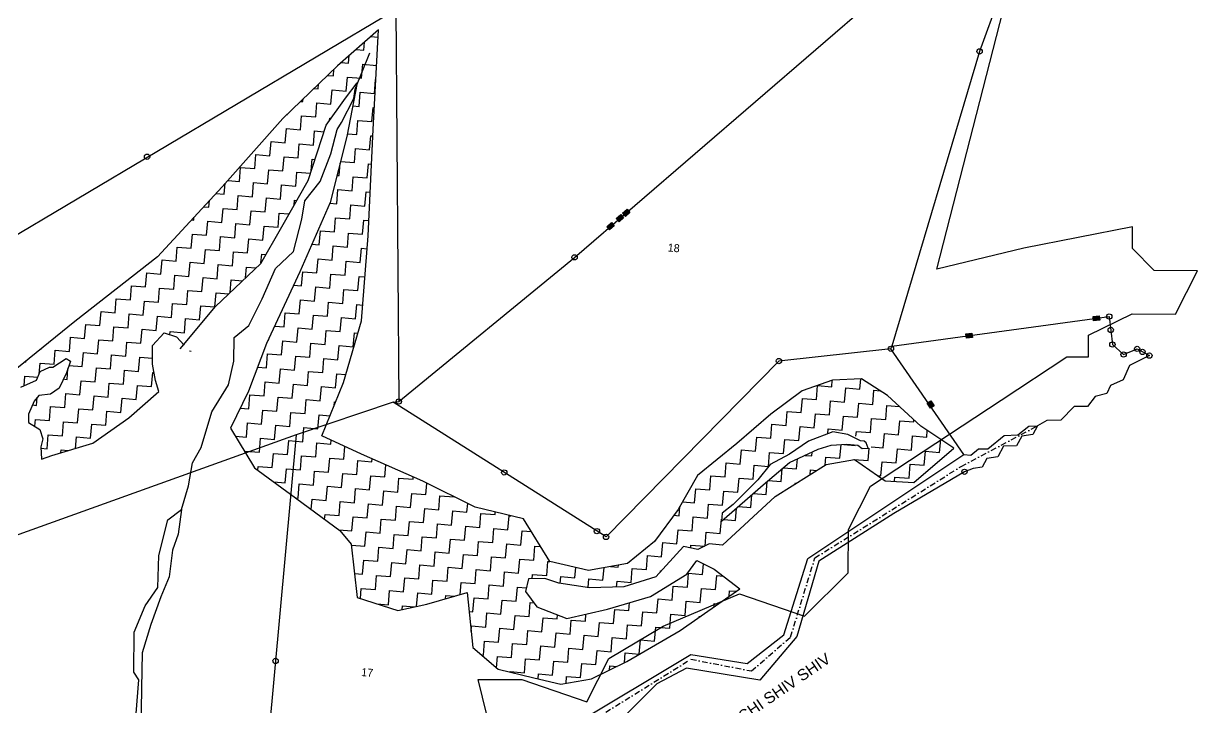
# Model space of a CAD drawing. Header units: metres. Extents: x 315709 to 318108, y 1893429 to 1895898.
# Drawn here: x 317063 to 318108, y 1894828 to 1895437 of the extents above; entities that cross this region are included whole.
import ezdxf

# ---------------------------------------------------------------- set-up
doc = ezdxf.new("R2010")
doc.units = ezdxf.units.M
doc.header["$MEASUREMENT"] = 0
doc.linetypes.add('DASHDOT', pattern=[1, 0.5, -0.25, 0, -0.25])
for name, color, linetype in [('LINE_WATER', 4, 'Continuous'), ('POLY_HATCH', 12, 'Continuous'), ('POLY_PARCEL', 6, 'Continuous'), ('POLY_WATER', 4, 'Continuous'), ('TEXT_MAPOUT', 7, 'Continuous'), ('TEXT_PARCEL', 7, 'Continuous'), ('V_BOUND_LINE', 7, 'Continuous'), ('V_BOUND_STREAM_LINE', 7, 'DASHDOT'), ('VILLAGE BOUNDRY', 5, 'Continuous')]:
    doc.layers.add(name, color=color, linetype=linetype)
doc.styles.get("Standard").update_dxf_attribs({"font": 'arial.ttf'})
doc.styles.add('TEXT_MAP', font='')
doc.styles.get('TEXT_MAP').set_extended_font_data('Kruti Dev 050')

msp = doc.modelspace()

# ---------------------------------------------------------------- hatches: boundary and pattern name
for points in [[(317591, 1895263.7), (317593.5, 1895260.8), (317597.6, 1895264.4), (317595.1, 1895267.3)], [(317603.2, 1895269.2), (317600.7, 1895272.1), (317596.6, 1895268.5), (317599.1, 1895265.6)], [(317589.2, 1895257.2), (317586.8, 1895260.1), (317582.6, 1895256.5), (317585.1, 1895253.6)], [(318015.4, 1895176.4), (318015.9, 1895172.7), (318021.3, 1895173.4), (318020.8, 1895177.2)], [(317908.1, 1895157.9), (317907.6, 1895161.7), (317902.2, 1895161), (317902.6, 1895157.2)], [(317870.8, 1895094.8), (317874, 1895096.9), (317870.9, 1895101.5), (317867.8, 1895099.4)]]:
    msp.add_hatch(color=256).paths.add_polyline_path(points)

# ---------------------------------------------------------------- linework, layer by layer
for p, q in [((317591, 1895263.7), (317595.1, 1895267.3)), ((317593.5, 1895260.8), (317591, 1895263.7)), ((317597.6, 1895264.4), (317593.5, 1895260.8)), ((317595.1, 1895267.3), (317597.6, 1895264.4)), ((317596.6, 1895268.5), (317600.7, 1895272.1)), ((317599.1, 1895265.6), (317596.6, 1895268.5)), ((317603.2, 1895269.2), (317599.1, 1895265.6)), ((317600.7, 1895272.1), (317603.2, 1895269.2)), ((317582.6, 1895256.5), (317586.8, 1895260.1)), ((317585.1, 1895253.6), (317582.6, 1895256.5)), ((317589.2, 1895257.2), (317585.1, 1895253.6)), ((317586.8, 1895260.1), (317589.2, 1895257.2)), ((318015.4, 1895176.4), (318020.8, 1895177.2)), ((318015.9, 1895172.7), (318015.4, 1895176.4)), ((318021.3, 1895173.4), (318015.9, 1895172.7)), ((318020.8, 1895177.2), (318021.3, 1895173.4)), ((317902.2, 1895161), (317907.6, 1895161.7)), ((317902.6, 1895157.2), (317902.2, 1895161)), ((317907.6, 1895161.7), (317908.1, 1895157.9)), ((317908.1, 1895157.9), (317902.6, 1895157.2)), ((317867.8, 1895099.4), (317870.9, 1895101.5)), ((317870.8, 1895094.8), (317867.8, 1895099.4)), ((317874, 1895096.9), (317870.8, 1895094.8)), ((317870.9, 1895101.5), (317874, 1895096.9))]:
    msp.add_line(p, q)
for centre in [(317914.4, 1895412.5), (317173.4, 1895318.8), (317553.9, 1895229.2), (318029.8, 1895176.5), (318031.1, 1895164.6), (317835.5, 1895147.8), (318032.6, 1895151.6), (318054.6, 1895147.7), (317735.8, 1895136.9), (318042.6, 1895142.7), (318059.4, 1895145), (318065.5, 1895141.7), (317397.5, 1895100.9), (317491.3, 1895037.7), (317901, 1895038.3), (317573.8, 1894985.4), (317581.9, 1894980.3), (317287.8, 1894869.9)]:
    msp.add_circle(centre, 2.36)
at = {"layer": 'LINE_WATER'}
for p, q in [((317358.6, 1895378.8), (317371.8, 1895411.3)), ((317357.3, 1895370.7), (317358.6, 1895378.8)), ((317346.5, 1895349.3), (317357.3, 1895370.7)), ((317342.6, 1895343.1), (317346.5, 1895349.3)), ((317337.1, 1895321.2), (317342.6, 1895343.1)), ((317327.5, 1895296.7), (317337.1, 1895321.2)), ((317313.8, 1895279.4), (317327.5, 1895296.7)), ((317311.1, 1895263.2), (317313.8, 1895279.4)), ((317303.8, 1895234.4), (317311.1, 1895263.2)), ((317287.7, 1895219.3), (317303.8, 1895234.4)), ((317275.8, 1895192.4), (317287.7, 1895219.3)), ((317264.1, 1895168.6), (317275.8, 1895192.4)), ((317251, 1895157.8), (317264.1, 1895168.6)), ((317250.5, 1895136.9), (317251, 1895157.8)), ((317245.9, 1895115.7), (317250.5, 1895136.9)), ((317231.1, 1895091.7), (317245.9, 1895115.7)), ((317221.6, 1895059.9), (317231.1, 1895091.7)), ((317213.7, 1895046.4), (317221.6, 1895059.9)), ((317210.2, 1895025.9), (317213.7, 1895046.4)), ((317204, 1895004.8), (317210.2, 1895025.9)), ((317192, 1894995.4), (317204, 1895004.8)), ((317204, 1895004.8), (317201.1, 1894982.7)), ((317183.9, 1894963.8), (317192, 1894995.4)), ((317201.1, 1894982.7), (317195.9, 1894968.5)), ((317183.1, 1894935.2), (317183.9, 1894963.8)), ((317195.9, 1894968.5), (317193.1, 1894944.8)), ((317193.1, 1894944.8), (317185.8, 1894926.9)), ((317193.1, 1894944.8), (317193.1, 1894944.8)), ((317171.8, 1894919), (317183.1, 1894935.2)), ((317161.8, 1894895.6), (317171.8, 1894919)), ((317185.8, 1894926.9), (317176.7, 1894902.4)), ((317176.7, 1894902.4), (317169.1, 1894877.2)), ((317161.7, 1894859.9), (317161.8, 1894895.6)), ((317169.1, 1894877.2), (317168.3, 1894845.8)), ((317166, 1894853), (317161.7, 1894859.9)), ((317163.8, 1894823.2), (317166, 1894853)), ((317168.3, 1894845.8), (317168, 1894807.5))]:
    msp.add_line(p, q, dxfattribs=at)
at = {"layer": 'POLY_HATCH'}
for p, q in [((317379.4, 1895431.7), (317342.8, 1895399.8)), ((317374.6, 1895343.1), (317379.4, 1895431.7)), ((317342.8, 1895399.8), (317294.3, 1895352.8)), ((317350, 1895370.9), (317360.3, 1895384.6)), ((317360.3, 1895384.6), (317351.3, 1895336.8)), ((317332.7, 1895346.9), (317350, 1895370.9)), ((317294.3, 1895352.8), (317240.1, 1895291.9)), ((317316.7, 1895297.7), (317332.7, 1895346.9)), ((317351.3, 1895336.8), (317336.5, 1895278)), ((317370.2, 1895248.4), (317374.6, 1895343.1)), ((317293.3, 1895256.5), (317316.7, 1895297.7)), ((317240.1, 1895291.9), (317182.7, 1895229.8)), ((317336.5, 1895278), (317309.3, 1895216.2)), ((317274.6, 1895223.8), (317293.3, 1895256.5)), ((317364.2, 1895172.8), (317370.2, 1895248.4)), ((317182.7, 1895229.8), (317109, 1895172)), ((317234.4, 1895185.5), (317274.6, 1895223.8)), ((317309.3, 1895216.2), (317279.8, 1895152.5)), ((317203, 1895147.7), (317234.4, 1895185.5)), ((317109, 1895172), (317037.5, 1895114.1)), ((317348.3, 1895117.7), (317364.2, 1895172.8)), ((317178.2, 1895150.7), (317188.5, 1895161.9)), ((317188.5, 1895161.9), (317199.6, 1895158.3)), ((317178.1, 1895134), (317178.2, 1895150.7)), ((317199.6, 1895158.3), (317206.4, 1895151)), ((317279.8, 1895152.5), (317263.7, 1895110.1)), ((317089.4, 1895131.3), (317101.4, 1895139)), ((317101.4, 1895139), (317105.2, 1895136.7)), ((317211.3, 1895145.9), (317212.6, 1895145.8)), ((317078.3, 1895127.6), (317086.7, 1895131.5)), ((317086.7, 1895131.5), (317089.4, 1895131.3)), ((317105.2, 1895136.7), (317101.7, 1895126.3)), ((317180.9, 1895119.7), (317178.1, 1895134)), ((317061.1, 1895113.6), (317075, 1895119.8)), ((317075, 1895119.8), (317078.3, 1895127.6)), ((317101.7, 1895126.3), (317095.2, 1895112.7)), ((317184, 1895109.8), (317180.9, 1895119.7)), ((317328.9, 1895070.3), (317348.3, 1895117.7)), ((317783.5, 1895119.9), (317756.5, 1895110.3)), ((317809.4, 1895121.1), (317783.5, 1895119.9)), ((317832.5, 1895106.2), (317809.4, 1895121.1)), ((317087.4, 1895107.4), (317077.2, 1895106.2)), ((317095.2, 1895112.7), (317087.4, 1895107.4)), ((317157.2, 1895086.4), (317183.9, 1895109.7)), ((317183.9, 1895109.7), (317184, 1895109.8)), ((317263.7, 1895110.1), (317247.7, 1895077.2)), ((317756.5, 1895110.3), (317728.5, 1895089.6)), ((317072.8, 1895101.2), (317067.8, 1895089.6)), ((317077.2, 1895106.2), (317072.8, 1895101.2)), ((317862, 1895078.9), (317832.5, 1895106.2)), ((317067.8, 1895089.6), (317067.8, 1895082.2)), ((317125, 1895063.7), (317157.2, 1895086.4)), ((317728.5, 1895089.6), (317698.3, 1895063.6)), ((317067.8, 1895082.2), (317078, 1895076)), ((317078, 1895076), (317080.7, 1895067.7)), ((317247.7, 1895077.2), (317268.9, 1895041.8)), ((317891.6, 1895059.3), (317862, 1895078.9)), ((317080.7, 1895067.7), (317078.8, 1895060.5)), ((317364.2, 1895054), (317328.9, 1895070.3)), ((317762.1, 1895065.7), (317745.2, 1895053.9)), ((317783.9, 1895073.8), (317762.1, 1895065.7)), ((317797, 1895071.4), (317783.9, 1895073.8)), ((317808.4, 1895065.8), (317797, 1895071.4)), ((317811.7, 1895065.5), (317808.4, 1895065.8)), ((317813.5, 1895064), (317811.7, 1895065.5)), ((317078.8, 1895060.5), (317079.4, 1895049.4)), ((317088.5, 1895052.8), (317125, 1895063.7)), ((317698.3, 1895063.6), (317663.4, 1895034.9)), ((317745.3, 1895046.6), (317770.7, 1895058.3)), ((317770.7, 1895058.3), (317782.3, 1895062)), ((317782.3, 1895062), (317796.2, 1895062.8)), ((317796.2, 1895062.8), (317806.1, 1895062)), ((317806.1, 1895062), (317809.8, 1895059)), ((317809.8, 1895059), (317815.1, 1895059.3)), ((317815.1, 1895059.3), (317813.5, 1895064)), ((317856, 1895028.9), (317891.6, 1895059.3)), ((317079.4, 1895049.4), (317088.5, 1895052.8)), ((317418.8, 1895029.8), (317364.2, 1895054)), ((317727.9, 1895044.7), (317716.9, 1895031.1)), ((317721.8, 1895026.7), (317745.3, 1895046.6)), ((317745.2, 1895053.9), (317727.9, 1895044.7)), ((317732.4, 1895016.4), (317777.9, 1895044.8)), ((317777.9, 1895044.8), (317803, 1895049.1)), ((317803, 1895049.1), (317830.3, 1895030.2)), ((317268.9, 1895041.8), (317301.2, 1895018.4)), ((317663.4, 1895034.9), (317646.2, 1895004.8)), ((317465.4, 1895006.9), (317418.8, 1895029.8)), ((317684.7, 1894994.2), (317721.8, 1895026.7)), ((317716.9, 1895031.1), (317705.3, 1895019.5)), ((317830.3, 1895030.2), (317856, 1895028.9)), ((317301.2, 1895018.4), (317345, 1894986)), ((317685.6, 1894973.1), (317732.4, 1895016.4)), ((317705.3, 1895019.5), (317695.2, 1895009.1)), ((317508.5, 1894996.3), (317465.4, 1895006.9)), ((317646.2, 1895004.8), (317625, 1894976.2)), ((317695.2, 1895009.1), (317685.3, 1895001.4)), ((317531.9, 1894958.3), (317508.5, 1894996.3)), ((317685.3, 1895001.4), (317684.7, 1894994.2)), ((317345, 1894986), (317355.2, 1894973.9)), ((317355.2, 1894973.9), (317360.4, 1894926.3)), ((317625, 1894976.2), (317600.9, 1894956.7)), ((317650.9, 1894971.7), (317626.1, 1894944.7)), ((317663.6, 1894969), (317650.9, 1894971.7)), ((317673.8, 1894974.1), (317663.6, 1894969)), ((317685.6, 1894973.1), (317673.8, 1894974.1)), ((317566.4, 1894950.3), (317531.9, 1894958.3)), ((317600.9, 1894956.7), (317566.4, 1894950.3)), ((317653.7, 1894947.2), (317662.8, 1894959.4)), ((317662.8, 1894959.4), (317678.3, 1894951.6)), ((317678.3, 1894951.6), (317701, 1894934.2)), ((317512.8, 1894942.9), (317510.3, 1894931.8)), ((317527.4, 1894943.3), (317512.8, 1894942.9)), ((317539.9, 1894939), (317527.4, 1894943.3)), ((317626.1, 1894944.7), (317597.8, 1894935.8)), ((317621.4, 1894927.3), (317653.7, 1894947.2)), ((317422.4, 1894920.5), (317458.3, 1894930.7)), ((317458.3, 1894930.7), (317463.4, 1894881.8)), ((317510.3, 1894931.8), (317520.4, 1894918)), ((317567.1, 1894935.1), (317539.9, 1894939)), ((317597.8, 1894935.8), (317567.1, 1894935.1)), ((317648, 1894896.9), (317701, 1894934.2)), ((317360.4, 1894926.3), (317396.5, 1894914.8)), ((317396.5, 1894914.8), (317422.4, 1894920.5)), ((317583.3, 1894916), (317621.4, 1894927.3)), ((317520.4, 1894918), (317547, 1894907.7)), ((317547, 1894907.7), (317583.3, 1894916)), ((317600.5, 1894869.3), (317648, 1894896.9)), ((317463.4, 1894881.8), (317485.9, 1894862.6)), ((317569, 1894854), (317600.5, 1894869.3)), ((317485.9, 1894862.6), (317517.5, 1894854.9)), ((317517.5, 1894854.9), (317541.8, 1894849.1)), ((317541.8, 1894849.1), (317569, 1894854))]:
    msp.add_line(p, q, dxfattribs=at)
at = {"layer": 'POLY_HATCH', "linetype": 'Continuous'}
for p, q in [((317366.3, 1895413.7), (317366.9, 1895420.8)), ((317372.6, 1895425.8), (317379, 1895425.2)), ((317359.4, 1895414.3), (317366.3, 1895413.7)), ((317346.2, 1895402.7), (317352.7, 1895402.2)), ((317352.7, 1895402.2), (317353.3, 1895408.9)), ((317364.2, 1895388.6), (317365.3, 1895401.2)), ((317365.3, 1895401.2), (317377.7, 1895400.1)), ((317333.9, 1895391.2), (317339.2, 1895390.7)), ((317339.2, 1895390.7), (317339.7, 1895396.7)), ((317350.7, 1895377.2), (317351.7, 1895389.7)), ((317351.7, 1895389.7), (317364.2, 1895388.6)), ((317321.9, 1895379.6), (317325.6, 1895379.2)), ((317325.6, 1895379.2), (317326, 1895383.5)), ((317375.7, 1895375.1), (317376.8, 1895387.6)), ((317376.8, 1895387.6), (317377, 1895387.6)), ((317312, 1895367.8), (317312.2, 1895370.2)), ((317337.1, 1895365.7), (317338.1, 1895378.2)), ((317338.1, 1895378.2), (317350.7, 1895377.2)), ((317362.1, 1895363.6), (317363.2, 1895376.1)), ((317363.2, 1895376.1), (317375.7, 1895375.1)), ((317309.9, 1895367.9), (317312, 1895367.8)), ((317323.5, 1895354.2), (317324.6, 1895366.7)), ((317324.6, 1895366.7), (317337.1, 1895365.7)), ((317356.4, 1895364.1), (317362.1, 1895363.6)), ((317373.6, 1895350), (317374.7, 1895362.5)), ((317374.7, 1895362.5), (317375.7, 1895362.4)), ((317297.9, 1895356.3), (317298.5, 1895356.3)), ((317298.5, 1895356.3), (317298.5, 1895356.9)), ((317309.9, 1895342.7), (317311, 1895355.2)), ((317311, 1895355.2), (317323.5, 1895354.2)), ((317335.9, 1895351.2), (317336, 1895353.1)), ((317336, 1895353.1), (317337.2, 1895353)), ((317360, 1895338.5), (317361.1, 1895351.1)), ((317361.1, 1895351.1), (317373.6, 1895350)), ((317296.4, 1895331.2), (317297.4, 1895343.8)), ((317297.4, 1895343.8), (317309.9, 1895342.7)), ((317321.4, 1895329.1), (317322.5, 1895341.7)), ((317322.5, 1895341.7), (317330.8, 1895341)), ((317351.7, 1895339.2), (317360, 1895338.5)), ((317371.5, 1895325), (317372.6, 1895337.5)), ((317372.6, 1895337.5), (317374.4, 1895337.3)), ((317282.8, 1895319.7), (317283.8, 1895332.3)), ((317283.8, 1895332.3), (317296.4, 1895331.2)), ((317307.8, 1895317.7), (317308.9, 1895330.2)), ((317308.9, 1895330.2), (317321.4, 1895329.1)), ((317269.2, 1895308.3), (317270.3, 1895320.8)), ((317270.3, 1895320.8), (317282.8, 1895319.7)), ((317294.3, 1895306.2), (317295.3, 1895318.7)), ((317295.3, 1895318.7), (317307.8, 1895317.7)), ((317319.5, 1895306.1), (317320.4, 1895316.6)), ((317320.4, 1895316.6), (317322.8, 1895316.4)), ((317358, 1895313.5), (317359, 1895326)), ((317359, 1895326), (317371.5, 1895325)), ((317255.6, 1895296.8), (317256.7, 1895309.3)), ((317256.7, 1895309.3), (317269.2, 1895308.3)), ((317280.7, 1895294.7), (317281.7, 1895307.2)), ((317281.7, 1895307.2), (317294.3, 1895306.2)), ((317344.4, 1895302), (317345.3, 1895313.1)), ((317345.7, 1895314.5), (317358, 1895313.5)), ((317369.4, 1895299.9), (317370.5, 1895312.4)), ((317370.5, 1895312.4), (317373.2, 1895312.2)), ((317242.1, 1895285.3), (317242.9, 1895295.1)), ((317245.2, 1895297.7), (317255.6, 1895296.8)), ((317267.1, 1895283.2), (317268.2, 1895295.7)), ((317268.2, 1895295.7), (317280.7, 1895294.7)), ((317305.8, 1895292.6), (317306.8, 1895305.1)), ((317306.8, 1895305.1), (317318.8, 1895304.1)), ((317342.6, 1895302.1), (317344.4, 1895302)), ((317355.9, 1895288.4), (317356.9, 1895300.9)), ((317356.9, 1895300.9), (317369.4, 1895299.9)), ((317234.6, 1895285.9), (317242.1, 1895285.3)), ((317292.2, 1895281.1), (317293.2, 1895293.7)), ((317293.2, 1895293.7), (317305.8, 1895292.6)), ((317342.3, 1895276.9), (317343.3, 1895289.5)), ((317343.3, 1895289.5), (317355.9, 1895288.4)), ((317367.3, 1895274.8), (317368.4, 1895287.4)), ((317368.4, 1895287.4), (317372, 1895287.1)), ((317223.8, 1895274.2), (317228.5, 1895273.8)), ((317228.5, 1895273.8), (317229, 1895279.9)), ((317253.6, 1895271.7), (317254.6, 1895284.3)), ((317254.6, 1895284.3), (317267.1, 1895283.2)), ((317278.6, 1895269.6), (317279.7, 1895282.2)), ((317279.7, 1895282.2), (317292.2, 1895281.1)), ((317304.4, 1895276), (317304.7, 1895280.1)), ((317304.7, 1895280.1), (317306.6, 1895279.9)), ((317336.2, 1895277.4), (317342.3, 1895276.9)), ((317353.8, 1895263.4), (317354.8, 1895275.9)), ((317354.8, 1895275.9), (317367.3, 1895274.8)), ((317214.9, 1895262.3), (317215.1, 1895264.9)), ((317240, 1895260.3), (317241, 1895272.8)), ((317241, 1895272.8), (317253.6, 1895271.7)), ((317265, 1895258.2), (317266.1, 1895270.7)), ((317266.1, 1895270.7), (317278.6, 1895269.6)), ((317290.1, 1895256.1), (317291.1, 1895268.6)), ((317291.1, 1895268.6), (317299.7, 1895267.9)), ((317340.2, 1895251.9), (317341.2, 1895264.4)), ((317341.2, 1895264.4), (317353.8, 1895263.4)), ((317212.9, 1895262.5), (317214.9, 1895262.3)), ((317226.4, 1895248.8), (317227.5, 1895261.3)), ((317227.5, 1895261.3), (317240, 1895260.3)), ((317251.5, 1895246.7), (317252.5, 1895259.2)), ((317252.5, 1895259.2), (317265, 1895258.2)), ((317276.5, 1895244.6), (317277.6, 1895257.1)), ((317277.6, 1895257.1), (317290.1, 1895256.1)), ((317365.2, 1895249.8), (317366.3, 1895262.3)), ((317366.3, 1895262.3), (317370.8, 1895261.9)), ((317212.8, 1895237.3), (317213.9, 1895249.8)), ((317213.9, 1895249.8), (317226.4, 1895248.8)), ((317237.9, 1895235.2), (317238.9, 1895247.7)), ((317238.9, 1895247.7), (317251.5, 1895246.7)), ((317262.9, 1895233.1), (317264, 1895245.6)), ((317264, 1895245.6), (317276.5, 1895244.6)), ((317326.6, 1895240.4), (317327.7, 1895252.9)), ((317327.7, 1895252.9), (317340.2, 1895251.9)), ((317351.7, 1895238.3), (317352.7, 1895250.8)), ((317352.7, 1895250.8), (317365.2, 1895249.8)), ((317199.3, 1895225.8), (317200.3, 1895238.3)), ((317200.3, 1895238.3), (317212.8, 1895237.3)), ((317224.3, 1895223.7), (317225.4, 1895236.3)), ((317225.4, 1895236.3), (317237.9, 1895235.2)), ((317249.4, 1895221.6), (317250.4, 1895234.2)), ((317250.4, 1895234.2), (317262.9, 1895233.1)), ((317320.2, 1895240.9), (317326.6, 1895240.4)), ((317338.1, 1895226.8), (317339.1, 1895239.4)), ((317339.1, 1895239.4), (317351.7, 1895238.3)), ((317363.2, 1895224.7), (317364.2, 1895237.3)), ((317364.2, 1895237.3), (317369.3, 1895236.8)), ((317185.7, 1895214.3), (317186.7, 1895226.9)), ((317186.7, 1895226.9), (317199.3, 1895225.8)), ((317210.7, 1895212.2), (317211.8, 1895224.8)), ((317211.8, 1895224.8), (317224.3, 1895223.7)), ((317235.8, 1895210.2), (317236.8, 1895222.7)), ((317236.8, 1895222.7), (317249.4, 1895221.6)), ((317274.8, 1895224.3), (317275.5, 1895232.1)), ((317275.5, 1895232.1), (317279.1, 1895231.8)), ((317324.5, 1895215.4), (317325.6, 1895227.9)), ((317325.6, 1895227.9), (317338.1, 1895226.8)), ((317349.6, 1895213.3), (317350.6, 1895225.8)), ((317350.6, 1895225.8), (317363.2, 1895224.7)), ((317172.1, 1895202.9), (317173.2, 1895215.4)), ((317173.2, 1895215.4), (317185.7, 1895214.3)), ((317197.2, 1895200.8), (317198.2, 1895213.3)), ((317198.2, 1895213.3), (317210.7, 1895212.2)), ((317261.1, 1895211), (317261.9, 1895220.6)), ((317261.9, 1895220.6), (317270.4, 1895219.9)), ((317311, 1895203.9), (317312, 1895216.4)), ((317312, 1895216.4), (317324.5, 1895215.4)), ((317336, 1895201.8), (317337.1, 1895214.3)), ((317337.1, 1895214.3), (317349.6, 1895213.3)), ((317361.1, 1895199.7), (317362.1, 1895212.2)), ((317362.1, 1895212.2), (317367.3, 1895211.8)), ((317158.6, 1895191.4), (317159.6, 1895203.9)), ((317159.6, 1895203.9), (317172.1, 1895202.9)), ((317183.6, 1895189.3), (317184.6, 1895201.8)), ((317184.6, 1895201.8), (317197.2, 1895200.8)), ((317222.2, 1895198.7), (317223.3, 1895211.2)), ((317223.3, 1895211.2), (317235.8, 1895210.2)), ((317247.4, 1895197.9), (317248.3, 1895209.1)), ((317248.3, 1895209.1), (317258.3, 1895208.3)), ((317303.8, 1895204.5), (317311, 1895203.9)), ((317322.4, 1895190.3), (317323.5, 1895202.8)), ((317323.5, 1895202.8), (317336, 1895201.8)), ((317145, 1895179.9), (317146, 1895192.4)), ((317146, 1895192.4), (317158.6, 1895191.4)), ((317208.7, 1895187.2), (317209.7, 1895199.7)), ((317209.7, 1895199.7), (317222.2, 1895198.7)), ((317233.7, 1895185.1), (317234.8, 1895197.6)), ((317234.8, 1895197.6), (317246.1, 1895196.7)), ((317308.9, 1895178.8), (317309.9, 1895191.3)), ((317309.9, 1895191.3), (317322.4, 1895190.3)), ((317347.5, 1895188.2), (317348.5, 1895200.7)), ((317348.5, 1895200.7), (317361.1, 1895199.7)), ((317131.4, 1895168.4), (317132.5, 1895180.9)), ((317132.5, 1895180.9), (317145, 1895179.9)), ((317170, 1895177.8), (317171.1, 1895190.3)), ((317171.1, 1895190.3), (317183.6, 1895189.3)), ((317195.1, 1895175.7), (317196.1, 1895188.2)), ((317196.1, 1895188.2), (317208.7, 1895187.2)), ((317220.1, 1895173.6), (317221.2, 1895186.1)), ((317221.2, 1895186.1), (317233.7, 1895185.1)), ((317333.9, 1895176.7), (317335, 1895189.3)), ((317335, 1895189.3), (317347.5, 1895188.2)), ((317359, 1895174.6), (317360, 1895187.2)), ((317360, 1895187.2), (317365.3, 1895186.7)), ((317156.5, 1895166.3), (317157.5, 1895178.8)), ((317157.5, 1895178.8), (317170, 1895177.8)), ((317181.5, 1895164.2), (317182.6, 1895176.8)), ((317182.6, 1895176.8), (317195.1, 1895175.7)), ((317206.6, 1895162.1), (317207.6, 1895174.7)), ((317207.6, 1895174.7), (317220.1, 1895173.6)), ((317295.3, 1895167.3), (317296.3, 1895179.9)), ((317296.3, 1895179.9), (317308.9, 1895178.8)), ((317320.3, 1895165.2), (317321.4, 1895177.8)), ((317321.4, 1895177.8), (317333.9, 1895176.7)), ((317345.4, 1895163.2), (317346.4, 1895175.7)), ((317346.4, 1895175.7), (317359, 1895174.6)), ((317117.8, 1895156.9), (317118.9, 1895169.5)), ((317118.9, 1895169.5), (317131.4, 1895168.4)), ((317142.9, 1895154.8), (317143.9, 1895167.4)), ((317143.9, 1895167.4), (317156.5, 1895166.3)), ((317167.9, 1895152.8), (317169, 1895165.3)), ((317169, 1895165.3), (317181.5, 1895164.2)), ((317193.8, 1895160.2), (317194, 1895163.2)), ((317194, 1895163.2), (317206.6, 1895162.1)), ((317287, 1895168), (317295.3, 1895167.3)), ((317306.8, 1895153.8), (317307.8, 1895166.3)), ((317307.8, 1895166.3), (317320.3, 1895165.2)), ((317331.8, 1895151.7), (317332.9, 1895164.2)), ((317332.9, 1895164.2), (317345.4, 1895163.2)), ((317356.9, 1895149.6), (317357.9, 1895162.1)), ((317357.9, 1895162.1), (317361.1, 1895161.8)), ((317104.3, 1895145.5), (317105.3, 1895158)), ((317105.3, 1895158), (317117.8, 1895156.9)), ((317129.3, 1895143.4), (317130.4, 1895155.9)), ((317130.4, 1895155.9), (317142.9, 1895154.8)), ((317154.4, 1895141.3), (317155.4, 1895153.8)), ((317155.4, 1895153.8), (317167.9, 1895152.8)), ((317281.4, 1895155.9), (317281.7, 1895155.9)), ((317281.7, 1895155.9), (317281.8, 1895156.8)), ((317293.2, 1895142.3), (317294.2, 1895154.8)), ((317294.2, 1895154.8), (317306.8, 1895153.8)), ((317318.3, 1895140.2), (317319.3, 1895152.7)), ((317319.3, 1895152.7), (317331.8, 1895151.7)), ((317343.3, 1895138.1), (317344.4, 1895150.6)), ((317344.4, 1895150.6), (317356.9, 1895149.6)), ((317078.8, 1895147.6), (317079.2, 1895147.5)), ((317079.2, 1895147.5), (317079.2, 1895147.9)), ((317090.7, 1895134), (317091.7, 1895146.5)), ((317091.7, 1895146.5), (317104.3, 1895145.5)), ((317115.7, 1895131.9), (317116.8, 1895144.4)), ((317116.8, 1895144.4), (317129.3, 1895143.4)), ((317140.8, 1895129.8), (317141.8, 1895142.3)), ((317141.8, 1895142.3), (317154.4, 1895141.3)), ((317165.8, 1895127.7), (317166.9, 1895140.2)), ((317166.9, 1895140.2), (317178.1, 1895139.3)), ((317279.6, 1895130.8), (317280.7, 1895143.3)), ((317280.7, 1895143.3), (317293.2, 1895142.3)), ((317304.7, 1895128.7), (317305.7, 1895141.2)), ((317305.7, 1895141.2), (317318.3, 1895140.2)), ((317329.7, 1895126.6), (317330.8, 1895139.2)), ((317330.8, 1895139.2), (317343.3, 1895138.1)), ((317064.7, 1895136.1), (317065.6, 1895136.1)), ((317065.6, 1895136.1), (317065.7, 1895137)), ((317077.3, 1895125.3), (317078.2, 1895135)), ((317078.2, 1895135), (317090.7, 1895134)), ((317102.2, 1895120.4), (317103, 1895130)), ((317103.9, 1895132.9), (317115.7, 1895131.9)), ((317127.2, 1895118.3), (317128.3, 1895130.8)), ((317128.3, 1895130.8), (317140.8, 1895129.8)), ((317152.3, 1895116.2), (317153.3, 1895128.7)), ((317153.3, 1895128.7), (317165.8, 1895127.7)), ((317271.8, 1895131.5), (317279.6, 1895130.8)), ((317291.1, 1895117.2), (317292.2, 1895129.8)), ((317292.2, 1895129.8), (317304.7, 1895128.7)), ((317063.9, 1895114.8), (317064.6, 1895123.5)), ((317064.6, 1895123.5), (317076.2, 1895122.6)), ((317099.8, 1895120.6), (317102.2, 1895120.4)), ((317113.6, 1895106.8), (317114.7, 1895119.4)), ((317114.7, 1895119.4), (317127.2, 1895118.3)), ((317177.3, 1895114.1), (317178.4, 1895126.7)), ((317178.4, 1895126.7), (317178.8, 1895126.6)), ((317277.5, 1895105.8), (317278.6, 1895118.3)), ((317278.6, 1895118.3), (317291.1, 1895117.2)), ((317316.2, 1895115.1), (317317.2, 1895127.7)), ((317317.2, 1895127.7), (317329.7, 1895126.6)), ((317341.2, 1895113.1), (317342.3, 1895125.6)), ((317342.3, 1895125.6), (317350.4, 1895124.9)), ((317782.8, 1895114), (317783.3, 1895119.9)), ((317807.8, 1895111.9), (317808.6, 1895121.1)), ((317100.1, 1895095.4), (317101.1, 1895107.9)), ((317101.1, 1895107.9), (317113.6, 1895106.8)), ((317138.7, 1895104.7), (317139.7, 1895117.3)), ((317139.7, 1895117.3), (317152.3, 1895116.2)), ((317163.8, 1895102.6), (317164.8, 1895115.2)), ((317164.8, 1895115.2), (317177.3, 1895114.1)), ((317302.6, 1895103.7), (317303.6, 1895116.2)), ((317303.6, 1895116.2), (317316.2, 1895115.1)), ((317327.6, 1895101.6), (317328.7, 1895114.1)), ((317328.7, 1895114.1), (317341.2, 1895113.1)), ((317769.2, 1895102.5), (317770.2, 1895115.1)), ((317770.2, 1895115.1), (317782.8, 1895114)), ((317794.3, 1895100.4), (317795.3, 1895113)), ((317795.3, 1895113), (317807.8, 1895111.9)), ((317819.3, 1895098.3), (317820.4, 1895110.9)), ((317820.4, 1895110.9), (317826, 1895110.4)), ((317071.3, 1895097.8), (317075, 1895097.4)), ((317075, 1895097.4), (317075.6, 1895104.4)), ((317125.1, 1895093.3), (317126.2, 1895105.8)), ((317126.2, 1895105.8), (317138.7, 1895104.7)), ((317150.2, 1895091.2), (317151.2, 1895103.7)), ((317151.2, 1895103.7), (317163.8, 1895102.6)), ((317264, 1895094.3), (317265, 1895106.8)), ((317265, 1895106.8), (317277.5, 1895105.8)), ((317289, 1895092.2), (317290.1, 1895104.7)), ((317290.1, 1895104.7), (317302.6, 1895103.7)), ((317314.1, 1895090.1), (317315.1, 1895102.6)), ((317315.1, 1895102.6), (317327.6, 1895101.6)), ((317339.9, 1895097.1), (317340.2, 1895100.5)), ((317340.2, 1895100.5), (317341.2, 1895100.4)), ((317755.6, 1895091.1), (317756.7, 1895103.6)), ((317756.7, 1895103.6), (317769.2, 1895102.5)), ((317780.7, 1895089), (317781.7, 1895101.5)), ((317781.7, 1895101.5), (317794.3, 1895100.4)), ((317805.7, 1895086.9), (317806.8, 1895099.4)), ((317806.8, 1895099.4), (317819.3, 1895098.3)), ((317830.8, 1895084.8), (317831.8, 1895097.3)), ((317831.8, 1895097.3), (317843.1, 1895096.4)), ((317086.5, 1895083.9), (317087.5, 1895096.4)), ((317087.5, 1895096.4), (317100.1, 1895095.4)), ((317111.6, 1895081.8), (317112.6, 1895094.3)), ((317112.6, 1895094.3), (317125.1, 1895093.3)), ((317136.6, 1895079.7), (317137.7, 1895092.2)), ((317137.7, 1895092.2), (317150.2, 1895091.2)), ((317256.3, 1895094.9), (317264, 1895094.3)), ((317275.4, 1895080.7), (317276.5, 1895093.2)), ((317276.5, 1895093.2), (317289, 1895092.2)), ((317300.5, 1895078.6), (317301.5, 1895091.1)), ((317301.5, 1895091.1), (317314.1, 1895090.1)), ((317325.5, 1895076.5), (317326.6, 1895089)), ((317326.6, 1895089), (317336.3, 1895088.2)), ((317742.1, 1895079.6), (317743.1, 1895092.1)), ((317743.1, 1895092.1), (317755.6, 1895091.1)), ((317767.1, 1895077.5), (317768.2, 1895090)), ((317768.2, 1895090), (317780.7, 1895089)), ((317792.2, 1895075.4), (317793.2, 1895087.9)), ((317793.2, 1895087.9), (317805.7, 1895086.9)), ((317073.5, 1895078.8), (317074, 1895084.9)), ((317074, 1895084.9), (317086.5, 1895083.9)), ((317098, 1895070.3), (317099, 1895082.8)), ((317099, 1895082.8), (317111.6, 1895081.8)), ((317123, 1895068.2), (317124.1, 1895080.7)), ((317124.1, 1895080.7), (317136.6, 1895079.7)), ((317261.9, 1895069.2), (317262.9, 1895081.8)), ((317262.9, 1895081.8), (317275.4, 1895080.7)), ((317286.9, 1895067.1), (317288, 1895079.7)), ((317288, 1895079.7), (317300.5, 1895078.6)), ((317312, 1895065), (317313, 1895077.6)), ((317313, 1895077.6), (317325.5, 1895076.5)), ((317728.5, 1895068.1), (317729.5, 1895080.6)), ((317729.5, 1895080.6), (317742.1, 1895079.6)), ((317753.5, 1895066), (317754.6, 1895078.5)), ((317754.6, 1895078.5), (317767.1, 1895077.5)), ((317779.3, 1895072), (317779.6, 1895076.4)), ((317779.6, 1895076.4), (317792.2, 1895075.4)), ((317817.2, 1895073.3), (317818.3, 1895085.8)), ((317818.3, 1895085.8), (317830.8, 1895084.8)), ((317842.3, 1895071.2), (317843.3, 1895083.7)), ((317843.3, 1895083.7), (317855.8, 1895082.7)), ((317855.8, 1895082.7), (317856, 1895084.4)), ((317084.4, 1895058.8), (317085.5, 1895071.3)), ((317085.5, 1895071.3), (317098, 1895070.3)), ((317109.7, 1895059.1), (317110.5, 1895069.3)), ((317110.5, 1895069.3), (317123, 1895068.2)), ((317252, 1895070), (317261.9, 1895069.2)), ((317273.4, 1895055.7), (317274.4, 1895068.2)), ((317274.4, 1895068.2), (317286.9, 1895067.1)), ((317298.4, 1895053.6), (317299.5, 1895066.1)), ((317299.5, 1895066.1), (317312, 1895065)), ((317337, 1895062.9), (317337.3, 1895066.4)), ((317714.9, 1895056.6), (317716, 1895069.1)), ((317716, 1895069.1), (317728.5, 1895068.1)), ((317740, 1895054.5), (317741, 1895067)), ((317741, 1895067), (317753.5, 1895066)), ((317804.3, 1895070), (317804.7, 1895074.3)), ((317804.7, 1895074.3), (317817.2, 1895073.3)), ((317828.7, 1895059.7), (317829.7, 1895072.3)), ((317829.7, 1895072.3), (317842.3, 1895071.2)), ((317853.7, 1895057.6), (317854.8, 1895070.2)), ((317854.8, 1895070.2), (317867.3, 1895069.1)), ((317867.3, 1895069.1), (317867.8, 1895075)), ((317878.8, 1895055.5), (317879.8, 1895067.1)), ((317078.8, 1895059.3), (317084.4, 1895058.8)), ((317096.7, 1895055.3), (317096.9, 1895057.8)), ((317096.9, 1895057.8), (317103.3, 1895057.2)), ((317260.7, 1895055.5), (317260.8, 1895056.7)), ((317260.8, 1895056.7), (317273.4, 1895055.7)), ((317284.8, 1895042.1), (317285.9, 1895054.6)), ((317285.9, 1895054.6), (317298.4, 1895053.6)), ((317323.5, 1895051.5), (317324.5, 1895064)), ((317324.5, 1895064), (317337, 1895062.9)), ((317348.5, 1895049.4), (317349.5, 1895060.8)), ((317701.3, 1895045.1), (317702.4, 1895057.7)), ((317702.4, 1895057.7), (317714.9, 1895056.6)), ((317726.4, 1895043), (317727.4, 1895055.6)), ((317727.4, 1895055.6), (317740, 1895054.5)), ((317765, 1895052.4), (317765.3, 1895055.8)), ((317790.1, 1895050.3), (317791.1, 1895062.5)), ((317793.5, 1895062.7), (317803.6, 1895061.8)), ((317803.6, 1895061.8), (317803.7, 1895062.2)), ((317815.1, 1895048.2), (317816, 1895059.3)), ((317817.8, 1895060.6), (317828.7, 1895059.7)), ((317840.2, 1895046.2), (317841.2, 1895058.7)), ((317841.2, 1895058.7), (317853.7, 1895057.6)), ((317865.2, 1895044.1), (317866.3, 1895056.6)), ((317866.3, 1895056.6), (317878.8, 1895055.5)), ((317309.9, 1895040), (317310.9, 1895052.5)), ((317310.9, 1895052.5), (317323.5, 1895051.5)), ((317334.9, 1895037.9), (317336, 1895050.4)), ((317336, 1895050.4), (317348.5, 1895049.4)), ((317360, 1895035.8), (317361, 1895048.3)), ((317361, 1895048.3), (317373.6, 1895047.3)), ((317373.6, 1895047.3), (317373.8, 1895049.7)), ((317385, 1895033.7), (317385.9, 1895044.3)), ((317687.8, 1895033.7), (317688.8, 1895046.2)), ((317688.8, 1895046.2), (317701.3, 1895045.1)), ((317751.4, 1895040.9), (317752.2, 1895049.8)), ((317759, 1895052.9), (317765, 1895052.4)), ((317776.9, 1895044.2), (317777.5, 1895051.4)), ((317777.5, 1895051.4), (317790.1, 1895050.3)), ((317802.6, 1895049.3), (317815.1, 1895048.2)), ((317802.6, 1895049.1), (317802.6, 1895049.3)), ((317826.6, 1895034.7), (317827.6, 1895047.2)), ((317827.6, 1895047.2), (317840.2, 1895046.2)), ((317851.7, 1895032.6), (317852.7, 1895045.1)), ((317852.7, 1895045.1), (317865.2, 1895044.1)), ((317272, 1895039.6), (317272.3, 1895043.1)), ((317272.3, 1895043.1), (317284.8, 1895042.1)), ((317296.3, 1895028.5), (317297.4, 1895041)), ((317297.4, 1895041), (317309.9, 1895040)), ((317321.4, 1895026.4), (317322.4, 1895038.9)), ((317322.4, 1895038.9), (317334.9, 1895037.9)), ((317346.4, 1895024.3), (317347.5, 1895036.8)), ((317347.5, 1895036.8), (317360, 1895035.8)), ((317371.5, 1895022.2), (317372.5, 1895034.8)), ((317372.5, 1895034.8), (317385, 1895033.7)), ((317674.2, 1895022.2), (317675.2, 1895034.7)), ((317675.2, 1895034.7), (317687.8, 1895033.7)), ((317712.8, 1895031.6), (317713.9, 1895044.1)), ((317713.9, 1895044.1), (317726.4, 1895043)), ((317737.9, 1895029.5), (317738.8, 1895041.1)), ((317739.8, 1895041.9), (317751.4, 1895040.9)), ((317763.6, 1895035.9), (317764, 1895039.9)), ((317764, 1895039.9), (317769.3, 1895039.5)), ((317823.5, 1895034.9), (317826.6, 1895034.7)), ((317286.1, 1895029.4), (317296.3, 1895028.5)), ((317307.8, 1895014.9), (317308.8, 1895027.5)), ((317308.8, 1895027.5), (317321.4, 1895026.4)), ((317332.8, 1895012.8), (317333.9, 1895025.4)), ((317333.9, 1895025.4), (317346.4, 1895024.3)), ((317357.9, 1895010.7), (317358.9, 1895023.3)), ((317358.9, 1895023.3), (317371.5, 1895022.2)), ((317396.5, 1895020.1), (317397.6, 1895032.7)), ((317397.6, 1895032.7), (317410.1, 1895031.6)), ((317410.1, 1895031.6), (317410.3, 1895033.6)), ((317421.6, 1895018), (317422.4, 1895028)), ((317699.2, 1895020.1), (317700.3, 1895032.6)), ((317700.3, 1895032.6), (317712.8, 1895031.6)), ((317724.3, 1895018), (317725.3, 1895029.7)), ((317726.2, 1895030.4), (317737.9, 1895029.5)), ((317750.3, 1895027.6), (317750.4, 1895028.4)), ((317750.4, 1895028.4), (317751.5, 1895028.3)), ((317838.8, 1895029.8), (317839.1, 1895033.6)), ((317839.1, 1895033.6), (317851.7, 1895032.6)), ((317305.7, 1895015.1), (317307.8, 1895014.9)), ((317319.6, 1895004.8), (317320.3, 1895013.9)), ((317320.3, 1895013.9), (317332.8, 1895012.8)), ((317382.9, 1895008.7), (317384, 1895021.2)), ((317384, 1895021.2), (317396.5, 1895020.1)), ((317408, 1895006.6), (317409, 1895019.1)), ((317409, 1895019.1), (317421.6, 1895018)), ((317433.1, 1895004.5), (317434.1, 1895017)), ((317434.1, 1895017), (317446.6, 1895016)), ((317446.6, 1895016), (317446.6, 1895016.1)), ((317660.6, 1895010.7), (317661.7, 1895023.2)), ((317661.7, 1895023.2), (317674.2, 1895022.2)), ((317685.7, 1895008.6), (317686.7, 1895021.1)), ((317686.7, 1895021.1), (317699.2, 1895020.1)), ((317710.7, 1895006.5), (317711.7, 1895017.8)), ((317712.9, 1895018.9), (317724.3, 1895018)), ((317344.3, 1894999.3), (317345.4, 1895011.8)), ((317345.4, 1895011.8), (317357.9, 1895010.7)), ((317369.4, 1894997.2), (317370.4, 1895009.7)), ((317370.4, 1895009.7), (317382.9, 1895008.7)), ((317394.4, 1894995.1), (317395.5, 1895007.6)), ((317395.5, 1895007.6), (317408, 1895006.6)), ((317419.5, 1894993), (317420.5, 1895005.5)), ((317420.5, 1895005.5), (317433.1, 1895004.5)), ((317444.5, 1894990.9), (317445.6, 1895003.4)), ((317445.6, 1895003.4), (317458.1, 1895002.4)), ((317458.1, 1895002.4), (317458.8, 1895010.2)), ((317483.2, 1895000.3), (317483.3, 1895002.5)), ((317647, 1894999.2), (317647.7, 1895007.5)), ((317650.1, 1895011.6), (317660.6, 1895010.7)), ((317672.1, 1894997.1), (317673.1, 1895009.6)), ((317673.1, 1895009.6), (317685.7, 1895008.6)), ((317697.2, 1894995), (317698.1, 1895005.9)), ((317699.8, 1895007.4), (317710.7, 1895006.5)), ((317331.4, 1894996), (317331.8, 1895000.3)), ((317331.8, 1895000.3), (317344.3, 1894999.3)), ((317355.8, 1894985.7), (317356.9, 1894998.2)), ((317356.9, 1894998.2), (317369.4, 1894997.2)), ((317380.9, 1894983.6), (317381.9, 1894996.1)), ((317381.9, 1894996.1), (317394.4, 1894995.1)), ((317405.9, 1894981.5), (317407, 1894994)), ((317407, 1894994), (317419.5, 1894993)), ((317431, 1894979.4), (317432, 1894991.9)), ((317432, 1894991.9), (317444.5, 1894990.9)), ((317469.6, 1894988.8), (317470.6, 1895001.3)), ((317470.6, 1895001.3), (317483.2, 1895000.3)), ((317494.6, 1894986.7), (317495.7, 1894999.2)), ((317495.7, 1894999.2), (317497.1, 1894999.1)), ((317642.3, 1894999.6), (317647, 1894999.2)), ((317658.5, 1894985.6), (317659.6, 1894998.2)), ((317659.6, 1894998.2), (317672.1, 1894997.1)), ((317683.6, 1894983.5), (317684.6, 1894996.1)), ((317684.6, 1894996.1), (317684.9, 1894996.1)), ((317686.7, 1894995.9), (317697.2, 1894995)), ((317344.1, 1894986.7), (317355.8, 1894985.7)), ((317367.3, 1894972.1), (317368.3, 1894984.7)), ((317368.3, 1894984.7), (317380.9, 1894983.6)), ((317392.3, 1894970), (317393.4, 1894982.6)), ((317393.4, 1894982.6), (317405.9, 1894981.5)), ((317456, 1894977.3), (317457.1, 1894989.9)), ((317457.1, 1894989.9), (317469.6, 1894988.8)), ((317481.1, 1894975.2), (317482.1, 1894987.8)), ((317482.1, 1894987.8), (317494.6, 1894986.7)), ((317506.1, 1894973.1), (317507.2, 1894985.7)), ((317507.2, 1894985.7), (317515.5, 1894985)), ((317645, 1894974.2), (317646, 1894986.7)), ((317646, 1894986.7), (317658.5, 1894985.6)), ((317670, 1894972.2), (317671.1, 1894984.6)), ((317671.1, 1894984.6), (317683.6, 1894983.5)), ((317355.3, 1894973.1), (317367.3, 1894972.1)), ((317378.8, 1894958.6), (317379.8, 1894971.1)), ((317379.8, 1894971.1), (317392.3, 1894970)), ((317417.4, 1894967.9), (317418.4, 1894980.5)), ((317418.4, 1894980.5), (317431, 1894979.4)), ((317442.4, 1894965.8), (317443.5, 1894978.4)), ((317443.5, 1894978.4), (317456, 1894977.3)), ((317467.5, 1894963.8), (317468.5, 1894976.3)), ((317468.5, 1894976.3), (317481.1, 1894975.2)), ((317492.5, 1894961.7), (317493.6, 1894974.2)), ((317493.6, 1894974.2), (317506.1, 1894973.1)), ((317517.6, 1894959.6), (317518.6, 1894972.1)), ((317518.6, 1894972.1), (317523.7, 1894971.7)), ((317631.4, 1894962.7), (317632.4, 1894975.2)), ((317632.4, 1894975.2), (317645, 1894974.2)), ((317657.3, 1894970.4), (317657.5, 1894973.1)), ((317657.5, 1894973.1), (317669.8, 1894972.1)), ((317403.8, 1894956.5), (317404.9, 1894969)), ((317404.9, 1894969), (317417.4, 1894967.9)), ((317428.9, 1894954.4), (317429.9, 1894966.9)), ((317429.9, 1894966.9), (317442.4, 1894965.8)), ((317453.9, 1894952.3), (317455, 1894964.8)), ((317455, 1894964.8), (317467.5, 1894963.8)), ((317479, 1894950.2), (317480, 1894962.7)), ((317480, 1894962.7), (317492.5, 1894961.7)), ((317504, 1894948.1), (317505.1, 1894960.6)), ((317505.1, 1894960.6), (317517.6, 1894959.6)), ((317617.8, 1894951.2), (317618.9, 1894963.7)), ((317618.9, 1894963.7), (317631.4, 1894962.7)), ((317365.2, 1894947.1), (317366.2, 1894959.6)), ((317366.2, 1894959.6), (317378.8, 1894958.6)), ((317390.2, 1894945), (317391.3, 1894957.5)), ((317391.3, 1894957.5), (317403.8, 1894956.5)), ((317415.3, 1894942.9), (317416.3, 1894955.4)), ((317416.3, 1894955.4), (317428.9, 1894954.4)), ((317440.4, 1894940.8), (317441.4, 1894953.3)), ((317441.4, 1894953.3), (317453.9, 1894952.3)), ((317465.4, 1894938.7), (317466.4, 1894951.2)), ((317466.4, 1894951.2), (317479, 1894950.2)), ((317529.1, 1894946), (317530.1, 1894958.5)), ((317530.1, 1894958.5), (317531.9, 1894958.4)), ((317554.1, 1894943.9), (317554.9, 1894953)), ((317579.2, 1894941.8), (317580.1, 1894952.8)), ((317585.9, 1894953.9), (317592.8, 1894953.3)), ((317592.8, 1894953.3), (317592.9, 1894955.2)), ((317604.2, 1894939.7), (317605.3, 1894952.2)), ((317605.3, 1894952.2), (317617.8, 1894951.2)), ((317630.3, 1894950.2), (317631, 1894950.1)), ((317630.3, 1894949.3), (317630.3, 1894950.2)), ((317667.9, 1894947), (317668.7, 1894956.5)), ((317358.1, 1894947.7), (317365.2, 1894947.1)), ((317376.7, 1894933.5), (317377.7, 1894946)), ((317377.7, 1894946), (317390.2, 1894945)), ((317401.7, 1894931.4), (317402.8, 1894943.9)), ((317402.8, 1894943.9), (317415.3, 1894942.9)), ((317426.8, 1894929.3), (317427.8, 1894941.8)), ((317427.8, 1894941.8), (317440.4, 1894940.8)), ((317452, 1894928.9), (317452.9, 1894939.7)), ((317452.9, 1894939.7), (317465.4, 1894938.7)), ((317490.5, 1894936.6), (317491.5, 1894949.1)), ((317491.5, 1894949.1), (317504, 1894948.1)), ((317516.2, 1894943), (317516.6, 1894947)), ((317516.6, 1894947), (317529.1, 1894946)), ((317541.1, 1894938.8), (317541.6, 1894945)), ((317541.6, 1894945), (317554.1, 1894943.9)), ((317566, 1894935.2), (317566.7, 1894942.9)), ((317566.7, 1894942.9), (317579.2, 1894941.8)), ((317591.3, 1894935.6), (317591.7, 1894940.8)), ((317591.7, 1894940.8), (317604.2, 1894939.7)), ((317654.3, 1894935.5), (317655.4, 1894948.1)), ((317655.4, 1894948.1), (317667.9, 1894947)), ((317679.4, 1894933.4), (317680.4, 1894946)), ((317680.4, 1894946), (317686.4, 1894945.5)), ((317363.4, 1894925.4), (317364.1, 1894934.5)), ((317364.1, 1894934.5), (317376.7, 1894933.5)), ((317388.2, 1894919.9), (317389.2, 1894932.5)), ((317389.2, 1894932.5), (317401.7, 1894931.4)), ((317413.3, 1894918.5), (317414.3, 1894930.4)), ((317414.3, 1894930.4), (317426.8, 1894929.3)), ((317476.9, 1894925.1), (317477.9, 1894937.7)), ((317477.9, 1894937.7), (317490.5, 1894936.6)), ((317501.9, 1894923), (317503, 1894935.6)), ((317503, 1894935.6), (317511, 1894934.9)), ((317640.8, 1894924.1), (317641.8, 1894936.6)), ((317641.8, 1894936.6), (317654.3, 1894935.5)), ((317665.8, 1894922), (317666.9, 1894934.5)), ((317666.9, 1894934.5), (317679.4, 1894933.4)), ((317691.5, 1894927.5), (317691.9, 1894932.4)), ((317691.9, 1894932.4), (317697.8, 1894931.9)), ((317377.8, 1894920.8), (317388.2, 1894919.9)), ((317400.4, 1894915.7), (317400.7, 1894918.9)), ((317400.7, 1894918.9), (317411.1, 1894918)), ((317439, 1894925.2), (317439.3, 1894928.3)), ((317439.3, 1894928.3), (317447.4, 1894927.6)), ((317463.3, 1894913.6), (317464.4, 1894926.2)), ((317464.4, 1894926.2), (317476.9, 1894925.1)), ((317488.4, 1894911.6), (317489.4, 1894924.1)), ((317489.4, 1894924.1), (317501.9, 1894923)), ((317513.4, 1894909.5), (317514.5, 1894922)), ((317514.5, 1894922), (317517.7, 1894921.7)), ((317602.1, 1894914.7), (317602.7, 1894921.8)), ((317627.2, 1894912.6), (317628.2, 1894925.1)), ((317628.2, 1894925.1), (317640.8, 1894924.1)), ((317652.3, 1894910.5), (317653.3, 1894923)), ((317653.3, 1894923), (317665.8, 1894922)), ((317678.1, 1894918.1), (317678.3, 1894920.9)), ((317678.3, 1894920.9), (317681.8, 1894920.6)), ((317460, 1894913.9), (317463.3, 1894913.6)), ((317474.8, 1894900.1), (317475.8, 1894912.6)), ((317475.8, 1894912.6), (317488.4, 1894911.6)), ((317499.8, 1894898), (317500.9, 1894910.5)), ((317500.9, 1894910.5), (317513.4, 1894909.5)), ((317524.9, 1894895.9), (317525.9, 1894908.4)), ((317525.9, 1894908.4), (317538.5, 1894907.4)), ((317538.5, 1894907.4), (317538.8, 1894910.9)), ((317563.5, 1894905.3), (317564, 1894911.6)), ((317588.6, 1894903.2), (317589.6, 1894915.7)), ((317589.6, 1894915.7), (317602.1, 1894914.7)), ((317613.6, 1894901.1), (317614.7, 1894913.6)), ((317614.7, 1894913.6), (317627.2, 1894912.6)), ((317638.7, 1894899), (317639.7, 1894911.5)), ((317639.7, 1894911.5), (317652.3, 1894910.5)), ((317664.7, 1894908.6), (317664.8, 1894909.4)), ((317664.8, 1894909.4), (317665.7, 1894909.4)), ((317461.9, 1894896.2), (317462.3, 1894901.1)), ((317462.3, 1894901.1), (317474.8, 1894900.1)), ((317486.3, 1894886.5), (317487.3, 1894899)), ((317487.3, 1894899), (317499.8, 1894898)), ((317549.9, 1894893.8), (317551, 1894906.3)), ((317551, 1894906.3), (317563.5, 1894905.3)), ((317575, 1894891.7), (317576, 1894904.2)), ((317576, 1894904.2), (317588.6, 1894903.2)), ((317600.1, 1894889.6), (317601.1, 1894902.1)), ((317601.1, 1894902.1), (317613.6, 1894901.1)), ((317625.1, 1894887.5), (317626.2, 1894900)), ((317626.2, 1894900), (317638.7, 1894899)), ((317472.7, 1894875), (317473.7, 1894887.6)), ((317473.7, 1894887.6), (317486.3, 1894886.5)), ((317511.3, 1894884.4), (317512.4, 1894896.9)), ((317512.4, 1894896.9), (317524.9, 1894895.9)), ((317536.4, 1894882.3), (317537.4, 1894894.8)), ((317537.4, 1894894.8), (317549.9, 1894893.8)), ((317561.4, 1894880.2), (317562.5, 1894892.8)), ((317562.5, 1894892.8), (317575, 1894891.7)), ((317586.5, 1894878.1), (317587.5, 1894890.7)), ((317587.5, 1894890.7), (317600.1, 1894889.6)), ((317611.5, 1894876), (317612.6, 1894888.6)), ((317612.6, 1894888.6), (317625.1, 1894887.5)), ((317497.8, 1894872.9), (317498.8, 1894885.5)), ((317498.8, 1894885.5), (317511.3, 1894884.4)), ((317522.8, 1894870.8), (317523.8, 1894883.4)), ((317523.8, 1894883.4), (317536.4, 1894882.3)), ((317547.9, 1894868.7), (317548.9, 1894881.3)), ((317548.9, 1894881.3), (317561.4, 1894880.2)), ((317572.9, 1894866.7), (317574, 1894879.2)), ((317574, 1894879.2), (317586.5, 1894878.1)), ((317598.3, 1894868.2), (317599, 1894877.1)), ((317599, 1894877.1), (317611.5, 1894876)), ((317471.1, 1894875.2), (317472.7, 1894875)), ((317484.4, 1894863.9), (317485.2, 1894874)), ((317485.2, 1894874), (317497.8, 1894872.9)), ((317509.2, 1894859.4), (317510.3, 1894871.9)), ((317510.3, 1894871.9), (317522.8, 1894870.8)), ((317534.3, 1894857.3), (317535.3, 1894869.8)), ((317535.3, 1894869.8), (317547.9, 1894868.7)), ((317559.3, 1894855.2), (317560.4, 1894867.7)), ((317560.4, 1894867.7), (317572.9, 1894866.7)), ((317496.7, 1894860.4), (317509.2, 1894859.4)), ((317496.7, 1894860), (317496.7, 1894860.4)), ((317521.4, 1894854), (317521.8, 1894858.3)), ((317521.8, 1894858.3), (317534.3, 1894857.3)), ((317546.3, 1894849.9), (317546.8, 1894856.2)), ((317546.8, 1894856.2), (317559.3, 1894855.2)), ((317585.1, 1894861.8), (317585.4, 1894865.6)), ((317585.4, 1894865.6), (317591.8, 1894865.1))]:
    msp.add_line(p, q, dxfattribs=at)
at = {"layer": 'POLY_PARCEL'}
for p, q in [((316924.2, 1895170.3), (317394.7, 1895449.7)), ((317835.5, 1895147.8), (317836.4, 1895150.1)), ((317835.5, 1895147.8), (317735.8, 1895136.9)), ((317900.5, 1895053.7), (317835.5, 1895147.8)), ((317735.8, 1895136.9), (317581.9, 1894980.3)), ((317392.5, 1895100.3), (317306, 1895071.1)), ((317392.5, 1895100.3), (317397.5, 1895100.9)), ((317581.9, 1894980.3), (317392.5, 1895100.3)), ((317306, 1895071.1), (316951, 1894943.7)), ((317306, 1895071.1), (317279.7, 1894781.2))]:
    msp.add_line(p, q, dxfattribs=at)
at = {"layer": 'POLY_WATER'}
for p, q in [((317948.3, 1895071.3), (317958.2, 1895079)), ((317958.2, 1895079), (317965.9, 1895079.2)), ((317965.9, 1895079.2), (317961.9, 1895071.4)), ((317921.7, 1895058.6), (317936.2, 1895070.6)), ((317936.2, 1895070.6), (317948.3, 1895071.3)), ((317952.1, 1895070), (317947.1, 1895061.4)), ((317961.9, 1895071.4), (317952.1, 1895070)), ((317906.6, 1895053.2), (317913.5, 1895058.8)), ((317913.5, 1895058.8), (317921.7, 1895058.6)), ((317935.6, 1895061), (317930.6, 1895051.6)), ((317947.1, 1895061.4), (317935.6, 1895061)), ((317761.5, 1894961.2), (317900.5, 1895053.7)), ((317900.5, 1895053.7), (317906.6, 1895053.2)), ((317920.8, 1895050.1), (317916.8, 1895042.4)), ((317930.6, 1895051.6), (317920.8, 1895050.1)), ((317901, 1895038.3), (317838.2, 1895001.3)), ((317908.8, 1895041.2), (317901, 1895038.3)), ((317916.8, 1895042.4), (317908.8, 1895041.2)), ((317838.2, 1895001.3), (317771.3, 1894958.7)), ((317740.3, 1894893.1), (317761.5, 1894961.2)), ((317771.3, 1894958.7), (317751.7, 1894891.7)), ((317707.6, 1894867.5), (317740.3, 1894893.1)), ((317751.7, 1894891.7), (317718.8, 1894852.8)), ((317553, 1894813.1), (317657.3, 1894875.7)), ((317657.3, 1894875.7), (317707.6, 1894867.5)), ((317653.6, 1894863.6), (317627.2, 1894849.4)), ((317718.8, 1894852.8), (317653.6, 1894863.6)), ((317627.2, 1894849.4), (317599.1, 1894821.6))]:
    msp.add_line(p, q, dxfattribs=at)
at = {"layer": 'V_BOUND_LINE'}
for p, q in [((317957, 1895530.9), (317914.4, 1895412.5)), ((317553.9, 1895229.2), (317860.1, 1895493.3)), ((317394.7, 1895449.7), (317397.5, 1895100.9)), ((317914.4, 1895412.5), (317836.4, 1895150.1)), ((317397.5, 1895100.9), (317553.9, 1895229.2)), ((317836.4, 1895150.1), (318029.8, 1895176.5)), ((318029.8, 1895176.5), (318032.6, 1895151.6)), ((318032.6, 1895151.6), (318042.6, 1895142.7)), ((318042.6, 1895142.7), (318054.6, 1895147.7)), ((318065.5, 1895141.7), (318047.7, 1895132.8)), ((318054.6, 1895147.7), (318065.5, 1895141.7)), ((318047.7, 1895132.8), (318042.1, 1895120.3)), ((318042.1, 1895120.3), (318030.9, 1895115)), ((318027.7, 1895108.1), (318017.2, 1895105.4)), ((318030.9, 1895115), (318027.7, 1895108.1)), ((317998.6, 1895096.4), (317986.6, 1895084.2)), ((318010.5, 1895096.5), (317998.6, 1895096.4)), ((318017.2, 1895105.4), (318010.5, 1895096.5)), ((317974.2, 1895083.9), (317965.9, 1895079.2)), ((317986.6, 1895084.2), (317974.2, 1895083.9))]:
    msp.add_line(p, q, dxfattribs=at)
at = {"layer": 'V_BOUND_STREAM_LINE', "ltscale": 10}
for p, q in [((317898, 1895043.1), (317965.9, 1895079.2)), ((317767.8, 1894961.6), (317898, 1895043.1)), ((317746.2, 1894891.2), (317767.8, 1894961.6)), ((317711.4, 1894861), (317746.2, 1894891.2)), ((317556, 1894808.2), (317657.5, 1894871.4)), ((317657.5, 1894871.4), (317711.4, 1894861))]:
    msp.add_line(p, q, dxfattribs=at)
at = {"layer": 'VILLAGE BOUNDRY'}
for p, q in [((317876.4, 1895218.6), (317975.2, 1895604.8)), ((318050.6, 1895256.3), (317953.8, 1895237.5)), ((318050.5, 1895237), (318050.6, 1895256.3)), ((317953.8, 1895237.5), (317876.4, 1895218.6)), ((318069.7, 1895217.5), (318050.5, 1895237)), ((318108.4, 1895217.3), (318069.7, 1895217.5)), ((318088.8, 1895178.7), (318108.4, 1895217.3)), ((318011.4, 1895159.8), (318050.1, 1895178.9)), ((318050.1, 1895178.9), (318088.8, 1895178.7)), ((318011.3, 1895140.5), (318011.4, 1895159.8)), ((317933.7, 1895102.2), (317991.9, 1895140.6)), ((317991.9, 1895140.6), (318011.3, 1895140.5)), ((317817.3, 1895025.6), (317933.7, 1895102.2)), ((317797.7, 1894987), (317817.3, 1895025.6)), ((317797.5, 1894948.3), (317797.7, 1894987)), ((317758.6, 1894909.9), (317797.5, 1894948.3)), ((317632.9, 1894900.9), (317700.7, 1894929.6)), ((317700.7, 1894929.6), (317758.6, 1894909.9)), ((317584.4, 1894872.2), (317632.9, 1894900.9)), ((317564.8, 1894833.6), (317584.4, 1894872.2)), ((317487.2, 1894776.1), (317468.2, 1894853.5)), ((317468.2, 1894853.5), (317506.9, 1894853.3)), ((317506.9, 1894853.3), (317564.8, 1894833.6))]:
    msp.add_line(p, q, dxfattribs=at)

# ---------------------------------------------------------------- texts
at = {"layer": 'TEXT_MAPOUT', "ltscale": 10}
msp.add_text('MAUJE NEVRECHI SHIV SHIV', height=9.898, rotation=34.4813, dxfattribs=at).set_placement((317622.6, 1894759.4))
at = {"layer": 'TEXT_PARCEL', "style": 'TEXT_MAP'}
for s, p in [('18', (317636.6, 1895234.5)), ('17', (317363.8, 1894856.5))]:
    msp.add_text(s, height=7.13, rotation=355.2258, dxfattribs=at).set_placement(p)

doc.saveas('drawing.dxf')
